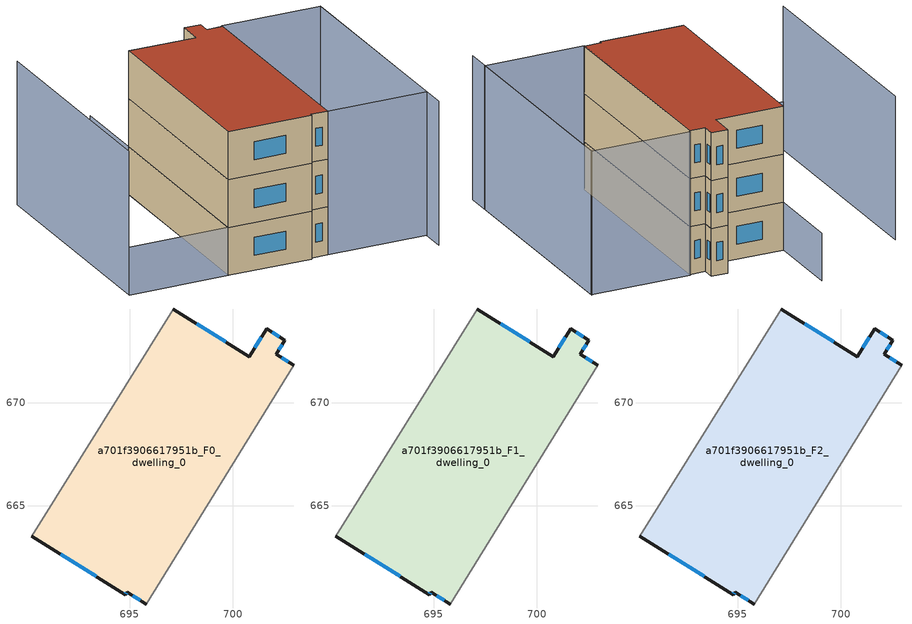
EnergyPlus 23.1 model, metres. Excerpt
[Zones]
a701f3906617951b_F0_dwelling_0
 floor ground (EU_floor_Construction): 702.52,673.02 702.09,672.34 702.94,671.81 695.8,660.25 694.87,660.83 694.79,660.7 690.26,663.54 697.12,674.53 700.79,672.23 701.63,673.58 z0
 wall outside (EU_wall_Construction): 702.94,671.81 702.09,672.34 702.52,673.02 701.63,673.58 700.79,672.23 697.12,674.53 / 690.26,663.54 694.79,660.7 694.87,660.83 695.8,660.25 z0:3
 wall adiabatic (EU_wall_Construction): 695.8,660.25 702.94,671.81 / 697.12,674.53 690.26,663.54 z0:3
 window (EU_Window_Construction): 701.37,673.16 701.05,672.65 / 702.24,673.2 701.91,673.41 / 702.23,672.56 702.39,672.81 / 702.68,671.98 702.36,672.18 / 695.16,660.65 695.51,660.43 / 694.81,660.74 694.85,660.79 / 691.67,662.66 693.38,661.59 / 699.64,672.95 698.26,673.82 z0.93:2.07
a701f3906617951b_F1_dwelling_0
 floor to a701f3906617951b_F0_dwelling_0 (EU_floor_Construction): 702.52,673.02 702.09,672.34 702.94,671.81 695.8,660.25 694.87,660.83 694.79,660.7 690.26,663.54 697.12,674.53 700.79,672.23 701.63,673.58 z3
 wall outside (EU_wall_Construction): 702.94,671.81 702.09,672.34 702.52,673.02 701.63,673.58 700.79,672.23 697.12,674.53 / 690.26,663.54 694.79,660.7 694.87,660.83 695.8,660.25 z3:6
 wall adiabatic (EU_wall_Construction): 695.8,660.25 702.94,671.81 / 697.12,674.53 690.26,663.54 z3:6
 window (EU_Window_Construction): 701.37,673.16 701.05,672.65 / 702.24,673.2 701.91,673.41 / 702.23,672.56 702.39,672.81 / 702.68,671.98 702.36,672.18 / 695.16,660.65 695.51,660.43 / 694.81,660.74 694.85,660.79 / 691.67,662.66 693.38,661.59 / 699.64,672.95 698.26,673.82 z3.93:5.07
a701f3906617951b_F2_dwelling_0
 floor to a701f3906617951b_F1_dwelling_0 (EU_floor_Construction): 702.52,673.02 702.09,672.34 702.94,671.81 695.8,660.25 694.87,660.83 694.79,660.7 690.26,663.54 697.12,674.53 700.79,672.23 701.63,673.58 z6
 wall outside (EU_wall_Construction): 702.94,671.81 702.09,672.34 702.52,673.02 701.63,673.58 700.79,672.23 697.12,674.53 / 690.26,663.54 694.79,660.7 694.87,660.83 695.8,660.25 z6:9
 wall adiabatic (EU_wall_Construction): 695.8,660.25 702.94,671.81 / 697.12,674.53 690.26,663.54 z6:9
 window (EU_Window_Construction): 701.37,673.16 701.05,672.65 / 702.24,673.2 701.91,673.41 / 702.23,672.56 702.39,672.81 / 702.68,671.98 702.36,672.18 / 695.16,660.65 695.51,660.43 / 694.81,660.74 694.85,660.79 / 691.67,662.66 693.38,661.59 / 699.64,672.95 698.26,673.82 z6.93:8.07
 roof outside (EU_roof_Construction): 695.8,660.25 702.94,671.81 702.09,672.34 702.52,673.02 701.63,673.58 700.79,672.23 697.12,674.53 690.26,663.54 694.79,660.7 694.87,660.83 z9
shading: 700.36,655.56 708.41,668.58 / 692.48,679.19 684.88,666.92 / 695.78,660.22 703,671.9 / 703,671.9 708.4,668.57 / 708.4,668.57 701.18,656.88 / 701.18,656.88 695.78,660.22 z0:9; 699.72,678.74 690.3,663.52 / 690.3,663.52 684.86,666.88 z0:3
[Building]
EU S2 Campaign: North Axis=0; Terrain=City; Solar Distribution=FullExterior
[Site:Location]
Montreal-Trudeau.Intl.AP: Latitude=45.4667; Longitude=-73.75; Time Zone=-5; Elevation=36
[SizingPeriod:WeatherFileDays]
AnnualSizingPeriod: Begin Month=1; Begin Day of Month=1; End Month=12; End Day of Month=31; Day of Week for Start Day=Monday; Use Weather File Daylight Saving Period=No; Use Weather File Rain and Snow Indicators=No
[MATERIAL]
EU_InternalMass_Material: Roughness=MediumRough; Thickness=0.1; Conductivity=1; Density=1800; Specific Heat=900; Thermal Absorptance=0.9; Solar Absorptance=0.7; Visible Absorptance=0.7
[MATERIAL:NOMASS] Roughness=MediumRough; Thermal Absorptance=0.9; Solar Absorptance=0.7; Visible Absorptance=0.7
Name | Thermal Resistance
EU_wall_NoMass; EU_floor_NoMass | 1.36485
EU_roof_NoMass | 2.55992
[WINDOWMATERIAL:SIMPLEGLAZINGSYSTEM]
EU_Window_SimpleGlazing: UFactor=3.92339; Solar Heat Gain Coefficient=0.8; Visible Transmittance=0.8
[CONSTRUCTION]
EU_wall_Construction: EU_wall_NoMass
EU_roof_Construction: EU_roof_NoMass
EU_floor_Construction: EU_floor_NoMass
EU_Window_Construction: EU_Window_SimpleGlazing
EU_InternalMass_Construction: EU_InternalMass_Material
[ZONE] Type=1; Multiplier=1; Ceiling Height=autocalculate; Floor Area=autocalculate; Part of Total Floor Area=Yes
Name | Volume
a701f3906617951b_F0_dwelling_0 | 256.145
a701f3906617951b_F1_dwelling_0; a701f3906617951b_F2_dwelling_0 | 256.143
[INTERNALMASS] Construction=EU_InternalMass_Construction; Surface Area=85.381
Name | Zone or ZoneList
a701f3906617951b_F0_dwelling_0_EU_InternalMass | a701f3906617951b_F0_dwelling_0
a701f3906617951b_F1_dwelling_0_EU_InternalMass | a701f3906617951b_F1_dwelling_0
a701f3906617951b_F2_dwelling_0_EU_InternalMass | a701f3906617951b_F2_dwelling_0
[OTHEREQUIPMENT] Fuel Type=Electricity; Design Level Calculation Method=Watts/Area; Power per Zone Floor Area=1; Fraction Latent=0; Fraction Radiant=0; Fraction Lost=0; Carbon Dioxide Generation Rate=0; EndUse Subcategory=EU_Step8_InternalGains
Name | Zone or ZoneList or Space or SpaceList | Schedule
EU_Step8_InternalGain_a701f3906617951b_F0_dwelling_0_f000 | a701f3906617951b_F0_dwelling_0 | EU_Step8_GainSchedule_a701f3906617951b_F0_dwelling_0_f000
EU_Step8_InternalGain_a701f3906617951b_F1_dwelling_0_f000 | a701f3906617951b_F1_dwelling_0 | EU_Step8_GainSchedule_a701f3906617951b_F1_dwelling_0_f000
EU_Step8_InternalGain_a701f3906617951b_F2_dwelling_0_f000 | a701f3906617951b_F2_dwelling_0 | EU_Step8_GainSchedule_a701f3906617951b_F2_dwelling_0_f000
[ZONEVENTILATION:DESIGNFLOWRATE] Schedule=EU_AlwaysOn; Design Flow Rate Calculation Method=AirChanges/Hour; Air Changes per Hour=0.860309; Ventilation Type=Natural; Fan Pressure Rise=0; Fan Total Efficiency=1; Constant Term Coefficient=1; Temperature Term Coefficient=0; Velocity Term Coefficient=0; Velocity Squared Term Coefficient=0; Minimum Indoor Temperature=-100; Maximum Indoor Temperature=100; Delta Temperature=-100; Minimum Outdoor Temperature=-100; Maximum Outdoor Temperature=100; Maximum Wind Speed=40
Name | Zone or ZoneList or Space or SpaceList
EU_ConstantAir_a701f3906617951b_F0_dwelling_0 | a701f3906617951b_F0_dwelling_0
EU_ConstantAir_a701f3906617951b_F1_dwelling_0 | a701f3906617951b_F1_dwelling_0
EU_ConstantAir_a701f3906617951b_F2_dwelling_0 | a701f3906617951b_F2_dwelling_0
[HVACTEMPLATE:THERMOSTAT] Constant Heating Setpoint=20; Constant Cooling Setpoint=50
EU_HeatOnly_a701f3906617951b_F0_dwelling_0; EU_HeatOnly_a701f3906617951b_F1_dwelling_0; EU_HeatOnly_a701f3906617951b_F2_dwelling_0
[HVACTEMPLATE:ZONE:IDEALLOADSAIRSYSTEM] System Availability Schedule=EU_AlwaysOn; Maximum Heating Supply Air Temperature=50; Minimum Cooling Supply Air Temperature=13; Maximum Heating Supply Air Humidity Ratio=0.0156; Minimum Cooling Supply Air Humidity Ratio=0.0077; Heating Limit=NoLimit; Cooling Limit=NoLimit; Heating Availability Schedule=EU_AlwaysOn; Cooling Availability Schedule=EU_CoolingOff; Dehumidification Control Type=ConstantSensibleHeatRatio; Cooling Sensible Heat Ratio=0.7; Dehumidification Setpoint=60; Humidification Control Type=None; Humidification Setpoint=30; Outdoor Air Method=None; Outdoor Air Flow Rate per Person=0.00944; Outdoor Air Flow Rate per Zone Floor Area=0; Outdoor Air Flow Rate per Zone=0; Demand Controlled Ventilation Type=None; Outdoor Air Economizer Type=NoEconomizer; Heat Recovery Type=None; Sensible Heat Recovery Effectiveness=0.7; Latent Heat Recovery Effectiveness=0.65
Name | Template Thermostat
a701f3906617951b_F0_dwelling_0 | EU_HeatOnly_a701f3906617951b_F0_dwelling_0
a701f3906617951b_F1_dwelling_0 | EU_HeatOnly_a701f3906617951b_F1_dwelling_0
a701f3906617951b_F2_dwelling_0 | EU_HeatOnly_a701f3906617951b_F2_dwelling_0
[SIZING:ZONE] Zone Cooling Design Supply Air Temperature Input Method=SupplyAirTemperature; Zone Cooling Design Supply Air Temperature=13; Zone Heating Design Supply Air Temperature Input Method=SupplyAirTemperature; Zone Heating Design Supply Air Temperature=50; Zone Cooling Design Supply Air Humidity Ratio=0.008; Zone Heating Design Supply Air Humidity Ratio=0.008; Cooling Design Air Flow Method=DesignDay; Cooling Design Air Flow Rate=0; Cooling Minimum Air Flow per Zone Floor Area=0.000762; Cooling Minimum Air Flow=0; Cooling Minimum Air Flow Fraction=0.2; Heating Design Air Flow Method=DesignDay; Heating Design Air Flow Rate=0; Heating Maximum Air Flow per Zone Floor Area=0.002032; Heating Maximum Air Flow=0.141576; Heating Maximum Air Flow Fraction=0.3; Account for Dedicated Outdoor Air System=No; Dedicated Outdoor Air System Control Strategy=NeutralSupplyAir; Dedicated Outdoor Air Low Setpoint Temperature for Design=autosize; Dedicated Outdoor Air High Setpoint Temperature for Design=autosize; Zone Load Sizing Method=Sensible Load Only No Latent Load; Zone Latent Cooling Design Supply Air Humidity Ratio Input Method=HumidityRatioDifference; Zone Cooling Design Supply Air Humidity Ratio Difference=0.005; Zone Latent Heating Design Supply Air Humidity Ratio Input Method=HumidityRatioDifference; Zone Humidification Design Supply Air Humidity Ratio Difference=0.005
a701f3906617951b_F0_dwelling_0; a701f3906617951b_F1_dwelling_0; a701f3906617951b_F2_dwelling_0
[SCHEDULE:CONSTANT]
Name | Hourly Value
EU_AlwaysOn | 1
EU_CoolingOff | 0
[SCHEDULE:FILE] Column Number=1; Rows to Skip at Top=0; Number of Hours of Data=8760; Column Separator=Comma; Interpolate to Timestep=No; Minutes per Item=60; Adjust Schedule for Daylight Savings=Yes
Name | File
EU_Step8_GainSchedule_a701f3906617951b_F0_dwelling_0_f000 | ../../schedules/a701f3906617951b/a701f3906617951b_F0_dwelling_0_f000_gain.csv
EU_Step8_GainSchedule_a701f3906617951b_F1_dwelling_0_f000 | ../../schedules/a701f3906617951b/a701f3906617951b_F1_dwelling_0_f000_gain.csv
EU_Step8_GainSchedule_a701f3906617951b_F2_dwelling_0_f000 | ../../schedules/a701f3906617951b/a701f3906617951b_F2_dwelling_0_f000_gain.csv
